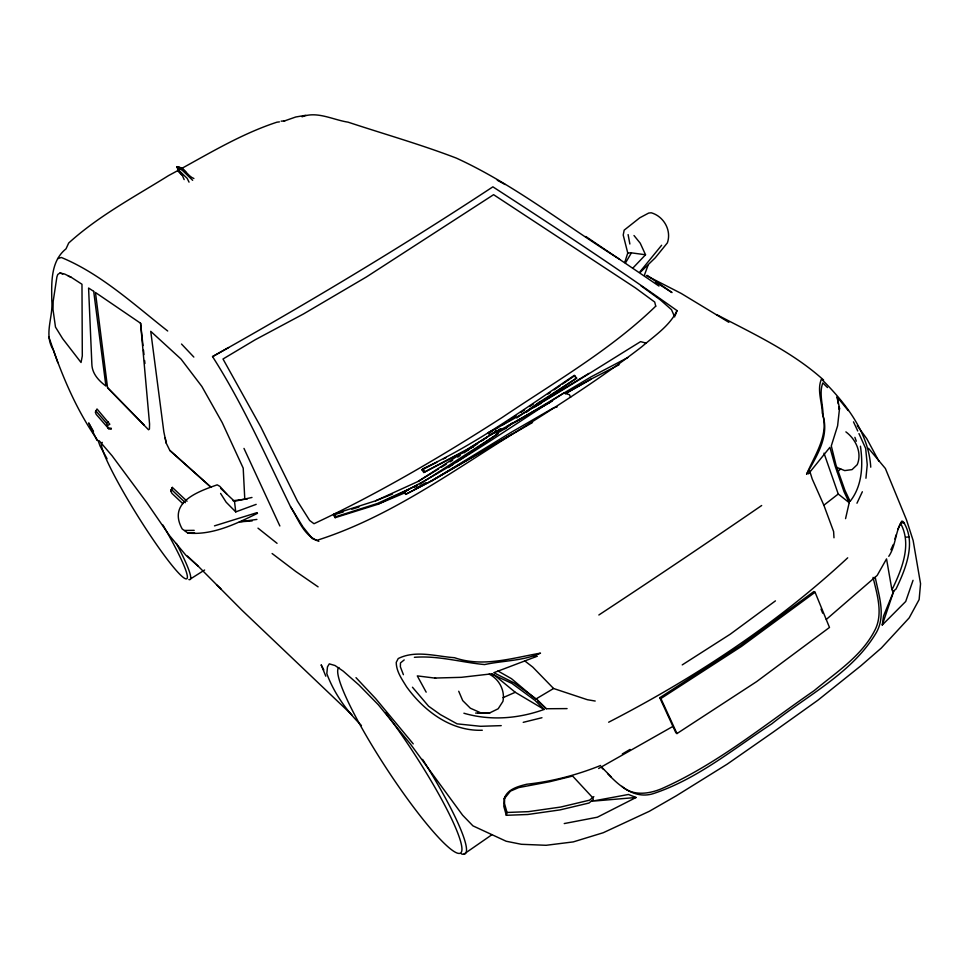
<?xml version="1.0" encoding="UTF-8"?>
<svg xmlns="http://www.w3.org/2000/svg" width="969" height="969" viewBox="0 0 969 969"><rect width="100%" height="100%" fill="white"/><g stroke="black" fill="none" stroke-linecap="round" stroke-linejoin="round"><path stroke-width="1.45" d="M888.791 556.327C895.998 545.644 895.114 531.63 901.897 521.068L903.217 521.625C916.722 542.361 905.615 569.033 895.998 589.067L893.878 590.763L883.51 616.078L882.262 625.005L905.712 601.483L913.04 580.322M900.71 523.66C912.12 544.699 901.691 569.627 892.183 589.37M187.029 501.239L172.325 487.407L170.798 491.077L171.961 493.403L182.814 503.662M865.935 478.238L867.243 464.72L865.668 448.429L858.958 433.579M848.202 410.577L837.155 396.987L839.542 408.385L837.604 425.827L831.293 445.91L836.017 465.132L844.895 490.229L850.116 501.336C862.386 485.881 863.173 464.95 860.436 446.212M504.195 798.844L503.807 806.378L506.315 815.304L527.766 814.493L560.07 809.902L588.982 803.035L593.27 799.51L592.858 797.862L572.618 776.048L549.738 781.717L518.706 787.591L510.457 791.128L504.195 798.844C507.066 789.19 518.124 786.392 526.748 784.236C552.16 781.523 576.918 774.982 600.623 765.486M504.643 797.208L504.51 803.555L507.005 812.47L506.315 815.304M845.562 518.645L849.207 502.693L843.999 491.61L835.23 466.331L829.9 447.315L808.473 473.841M108.722 428.746L107.196 425.73L109.824 424.24L96.997 408.966L95.325 412.2L96.222 414.393L108.722 428.746L111.193 429.291M894.908 539.043L896.095 534.949M170.798 491.077L172.325 487.407M624.787 262.308L627.755 253.006L623.224 235.055L624.169 230.15L639.77 217.807L648.685 213.059L651.229 212.78C663.704 216.317 671.759 230.271 667.387 242.856L655.274 257.778L640.364 272.241M882.262 625.005L893.878 590.763L892.522 590.969L891.868 589.588L886.538 558.907L877.199 575.404L826.303 619.445M897.73 529.583L901.073 522.4L904.452 523.308M839.542 408.385L839.166 409.402L838.718 406.641M644.53 274.808L647.958 265.542M675.151 315.676L677.028 310.613C616.914 267.928 554.886 227.012 492.882 186.835C401.626 246.938 307.815 303.14 212.538 356.604C242.989 404.23 265.797 456.096 290.555 506.763C298.077 518.548 302.97 534.44 316.827 540.363C390.87 516.889 454.97 469.384 520.571 429.061C561.972 403.14 603.081 376.59 641.793 346.757C654.414 335.843 669.603 326.068 677.028 310.613M856.959 503.214L862.349 491.755M890.862 549.75L893.333 544.517M532.55 422.508L430.83 481.169L405.575 494.384L404.521 491.537C459.936 462.77 511.366 426.578 563.801 393.026L569.409 394.674L570.644 397.229M625.393 263.108L631.4 252.848L645.536 254.762L633.132 267.807M405.575 494.384L431.241 481.157L511.862 434.209M279.411 121.888L276.952 122.179C238.507 134.776 204.12 156.627 168.63 175.546C134.558 196.804 98.632 215.845 68.714 243.001L66.013 248.851C50.485 261.242 51.527 282.851 51.805 300.729C53.307 317.396 43.52 334.487 53.356 350.027C64.717 382.089 78.55 413.448 98.341 441.27M639.952 271.805L661.633 245.254M405.454 492.603L377.559 504.389L335.165 517.676L333.481 514.987L334.22 514.006L375.645 500.803L392.445 494.081M335.165 517.676L335.904 516.683L377.365 503.492L417.179 485.336M593.84 796.639L589.564 800.164L560.7 807.044L528.432 811.647L507.005 812.47M473.308 446.806L423.792 472.497L421.975 469.88L422.859 468.814C476.724 443.487 525.089 408.664 574.205 375.427L576.64 378.116L533.834 406.956M423.792 472.497L467.046 449.362L488.982 435.965M552.282 401.093L514.491 422.484L489.708 435.36L488.34 432.973L488.885 432.404C540.859 404.715 590.593 372.435 640.594 341.633L646.214 343.147M837.507 472.085L840.656 468.839M847.705 557.817C776.617 623.879 694.785 677.84 608.653 722.22M833.982 537.783L833.619 531.581L823.856 505.212L838.246 494.02L824.001 453.165M496.225 433.724L505.14 428.637L512.116 423.271M526.07 412.528L540.024 401.784L576.64 378.116M107.196 425.73L106.614 423.271L108.371 421.939M505.14 428.637L512.31 423.223M775.43 600.877L730.263 634.186L682.237 664.891M815.074 592.253L741.394 646.468L660.894 698.54L659.768 697.728L740.195 645.705L813.815 591.55L815.074 592.253L829.488 627.44L756.632 681.619L676.968 733.557L675.829 732.709L659.768 697.728M761.67 505.515C707.745 542.519 653.506 579.074 598.854 614.988M516.731 417.978L540.024 401.784M463.63 854.307L491.804 834.806M547.945 394.056L550.392 392.384M554.038 389.865L560.13 385.674M562.565 384.003L574.75 375.621M375.645 500.803L418.172 481.411L496.043 431.205L497.848 433.821L455.878 462.504M502.39 424.919L506.097 422.411M508.568 420.752L515.98 415.749M520.922 412.419L524.617 409.923M529.558 406.592L533.265 404.085M457.695 457.126L460.178 455.454M463.885 452.947L468.826 449.604M472.545 447.097L477.487 443.741M481.205 441.234L487.383 437.055M489.866 435.384L496.043 431.205M425.803 482.756L415.216 488.485M448.356 467.567L453.371 464.187M419.928 484.088L497.848 433.821M60.017 272.992L57.765 274.469L56.892 276.928L53.162 301.48L53.004 309.499L55.487 327.086L62.622 338.641L81.045 362.491L82.304 355.926L81.977 284.256L71.076 277.195L64.632 274.045L60.017 272.992L62.791 274.045M466.937 450.44L473.199 446.443M495.716 432.089L500.719 428.904M190.614 578.856L204.604 570.014M489.527 432.828L492.107 431.241M495.958 428.867L498.538 427.293M418.172 481.411L438.594 468.899M441.149 467.337L446.249 464.212M450.076 461.874L452.632 460.311M495.438 432.017L500.598 428.867M431.241 481.157L511.414 432.186L553.565 407.864L557.114 406.944M534.876 406.205L588.946 373.392M514.491 422.484L591.199 376.784L627.755 357.585M535.724 699.121L553.578 688.499L587.371 699.715L595.196 701.035M598.624 768.502L673.067 726.314M622.328 753.943L630.02 749.437M533.628 407.61L541.368 403.14M565.302 393.717L591.369 378.964L619.07 364.756M212.538 356.604L228.599 347.568M549.29 402.68L507.09 426.215M566.38 393.039L591.369 378.964M488.34 432.973L493.536 430.151M404.194 659.937L400.476 662.917L400.367 666.829L403.407 674.678M421.975 469.88L436.789 462.31M443.536 458.87L446.224 457.489M636.076 797.487L591.889 801.23L628.457 794.483L636.076 797.487L597.34 817.218L564.237 823.565M226.819 494.117L219.806 486.341L217.201 484.839C197.809 491.671 167.431 502.305 182.184 528.941L187.816 533.071C212.538 535.421 235.891 523.902 257.5 513.316M404.315 491.889L408.24 489.951M477.826 713.269L490.035 712.748L498.187 708.763L502.923 701.411C505.285 690.497 498.962 678.99 489.175 674.145M377.559 504.389L408.01 489.793M413.303 487.262L417.276 485.36M502.972 697.68L515.254 692.29L544.13 709.441C518.427 718.732 490.326 720.96 463.897 713.22M302.049 116.801C317.105 110.854 333.154 119.914 348.053 122.155C384.184 134.085 420.861 144.502 456.399 158.129C514.696 184.873 565.327 225.462 619.603 259.232M220.593 493.427L226.152 502.196L235.733 511.898L256.179 504.364M57.595 258.687L61.338 257.475C100.788 273.743 134.255 304.738 167.698 331.01M333.481 514.987L343.365 511.886M351.832 509.234L358.893 507.017M214.476 525.864L257.064 512.625M523.224 722.341L541.962 717.726M220.787 488.449L234.498 501.312L251.976 497.46M305.841 115.287L295.787 116.983L283.614 121.234L284.704 120.943L281.131 121.149M240.966 521.613L256.906 519.42M233.008 500.731L247.313 498.962M475.646 713.075L490.035 712.748M905.627 537.226L909.346 536.874M239.379 521.867L252.17 520.922M534.343 656.413L537.201 656.231L493.815 672.704L513.933 682.806L537.214 699.654L546.298 708.739L567.071 708.605M627.755 253.006L631.4 252.848M501.227 725.636L480.6 726.302L457.089 723.855L440.398 714.613L428.577 706.207L412.455 687.227M414.393 657.309C438.158 655.419 461.196 662.348 484.585 664.577C503.032 660.555 523.163 661.015 540.496 653.142C512.274 657.987 482.78 667.568 454.522 657.709C436.147 656.437 415.701 649.811 398.223 658.545L396.236 662.384C396.285 671.505 401.99 679.293 406.544 686.767C424.071 711.089 451.057 731.389 482.296 730.251M184.691 530.443L194.2 530.358M187.816 533.071L194.708 533.059M108.019 427.898L111.387 428.298M68.314 276.141L71.076 277.195M836.707 467.385L844.726 470.595L852.054 469.614L857.238 464.66C862.277 452.705 855.76 439.187 845.889 431.883M318.849 541.356L312.297 538.57L302.849 526.761L290.555 506.763M491.683 673.891L494.347 675.03L515.254 692.29M480.103 712.542L470.353 708.206L462.722 700.611L458.725 691.26M870.743 467.179C868.733 432.489 845.162 402.498 821.458 379.085C816.782 389.659 822.075 402.074 822.293 413.097C829.367 435.057 814.711 454.933 806.571 474.289C816.322 456.678 829.331 436.995 823.093 415.919C823.19 405.127 818.805 393.317 822.826 382.937L827.502 387.552M716.66 314.61C753.579 333.954 792.436 351.856 823.602 380.066M646.262 275.547L681.171 293.413L728.858 322.314M497.279 180.222L505.115 184.51M193.897 178.514C187.271 176.007 184.667 167.395 177.121 166.668L178.175 171.222L181.639 174.808M497.933 670.972L511.487 678.688L534.573 698.14M655.492 282.003L672.001 292.553L647.195 275.366M585.821 236.497L658.956 286.049M621.928 786.331C633.193 796.47 649.751 793.914 662.505 788.318C717.641 763.729 764.807 724.703 814.202 690.606C835.75 672.631 861.09 656.558 874.438 631.037C883.619 614.31 877.078 594.639 873.069 577.379M318.086 586.851L295.678 571.419L272.107 553.517M140.566 323.234L95.459 292.505L107.571 387.745L148.523 429.764L149.432 429.085L149.565 423.998L140.566 323.234L143 345.606M640.8 285.661L660.277 299.833L671.493 309.68L674.678 316.948M524.701 660.87L532.78 667.108L553.578 688.499M838.246 494.02L849.207 502.693M257.984 528.141L277.049 543.318M192.649 180.307L182.741 170.689L177.121 166.668L178.199 169.696L187.187 178.381L189.04 182.148M351.892 714.856L242.056 610.325L197.991 565.993L185.854 555.201L169.284 535.324L146.803 502.62L112.089 455.793L99.165 440.701L98.535 441.779L100.061 445.994L107.05 458.737M169.817 450.415L211.133 487.371L169.817 450.415L166.208 443.099L163.834 431.847L150.74 331.325L181.009 359.051L201.855 386.449L222.216 422.617L243.207 468.16L244.782 499.144M187.465 556.109L197.991 565.993M537.831 701.047L546.298 708.739M216.559 584.828L220.932 588.825M171.319 489.418L185.345 502.693M361.461 725.551C346.708 710.895 334.051 693.307 326.819 673.661L327.474 666.854L329.303 663.862L335.008 665.521L343.208 671.129L358.99 685.01L378.298 704.742L410.396 743.986L462.637 815.22L472.933 825.854L506.157 841.237L521.37 844.29L546.092 845.295L573.273 841.904L603.227 832.734L649.351 811.283L676.338 795.767L727.174 764.166L773.056 732.201L817.824 700.272L860.847 665.824L881.39 647.982L909.188 617.871L919.133 599.569L920.55 583.713L913.149 540.545L906.487 519.844L885.375 468.487L868.503 448.32M544.13 709.441L534.973 700.369L511.959 683.436L491.319 673.879L461.28 677.331L434.669 678.058L435.675 678.191L417.288 675.89L426.166 692.157M601.446 767.351L603.493 769.41M607.563 773.541C619.385 786.016 634.865 799.522 653.385 793.599C697.305 779.076 733.727 748.71 771.93 723.734C807.565 695.124 852.732 672.874 876.545 632.212C885.993 615.061 878.701 595.051 875.225 577.27M601.507 767L611.366 777.041M107.571 387.745L144.163 425.064M185.951 172.312L182.475 168.727L177.121 166.668L177.63 167.552M181.518 344.043L193.836 357.064M355.998 677.658L375.706 698.649L413.23 743.865M848.129 499.168L850.116 501.336M95.689 410.674L106.614 423.271M633.992 235.515L640.243 243.207L645.536 254.762M179.229 171.489L182.281 175.28L184.158 179.592M574.205 375.427L576.107 377.922M857.262 425.657L866.77 438.691L878.98 461.317M422.859 468.814L424.676 471.431M495.329 431.096L497.133 433.724M334.22 514.006L335.904 516.683M93.496 431.362L88.676 422.92L96.948 440.338M488.885 432.404L490.241 434.802M323.803 669.894L321.139 664.819L325.802 676.192M404.521 491.537L405.781 494.033M853.483 421.842L857.735 430.975M243.982 448.417L279.859 525.973M660.894 698.54L676.968 733.557M823.856 505.212L812.204 478.952L809.709 471.007M821.022 609.126L822.693 613.183M854.888 437.322L856.293 441.21M48.874 337.115L57.825 362.66M234.498 501.312L235.733 511.898M165.19 437.891L166.208 443.099M628.106 234.595L629.862 244.006M837.155 396.987L838.27 403.879M143.485 350.075L143.969 354.557M144.611 360.516L144.938 363.508M385.553 712.615A110.89 15.661 56.8 0 1 461.692 846.288A110.89 15.661 56.8 0 1 396.285 783.097A110.89 15.661 56.8 0 1 338.896 667.532M422.581 759.393A114.16 16.291 56.8 0 1 461.28 853.822M162.877 524.944A80.257 8.455 58.1 0 1 184.558 578.299A80.257 8.455 58.1 0 1 132.002 506.654A80.257 8.455 58.1 0 1 102.326 442.397M176.382 543.476A82.644 8.806 58.1 0 1 188.882 579.571M655.734 306.168C610.216 350.269 554.474 382.125 502.257 417.421C441.598 456.326 379.315 493.112 313.992 523.72L309.668 520.486L297.41 501.094L260.927 427.196L223.003 359.002L255.283 339.719L303.576 313.908L366.536 276.88L493.596 194.684L635.531 287.963L654.705 302.049L655.734 306.168M93.702 291.366L88.579 288.011L91.849 363.981C92.031 373.598 98.62 380.587 105.912 386.062L93.702 291.366"/></g></svg>
